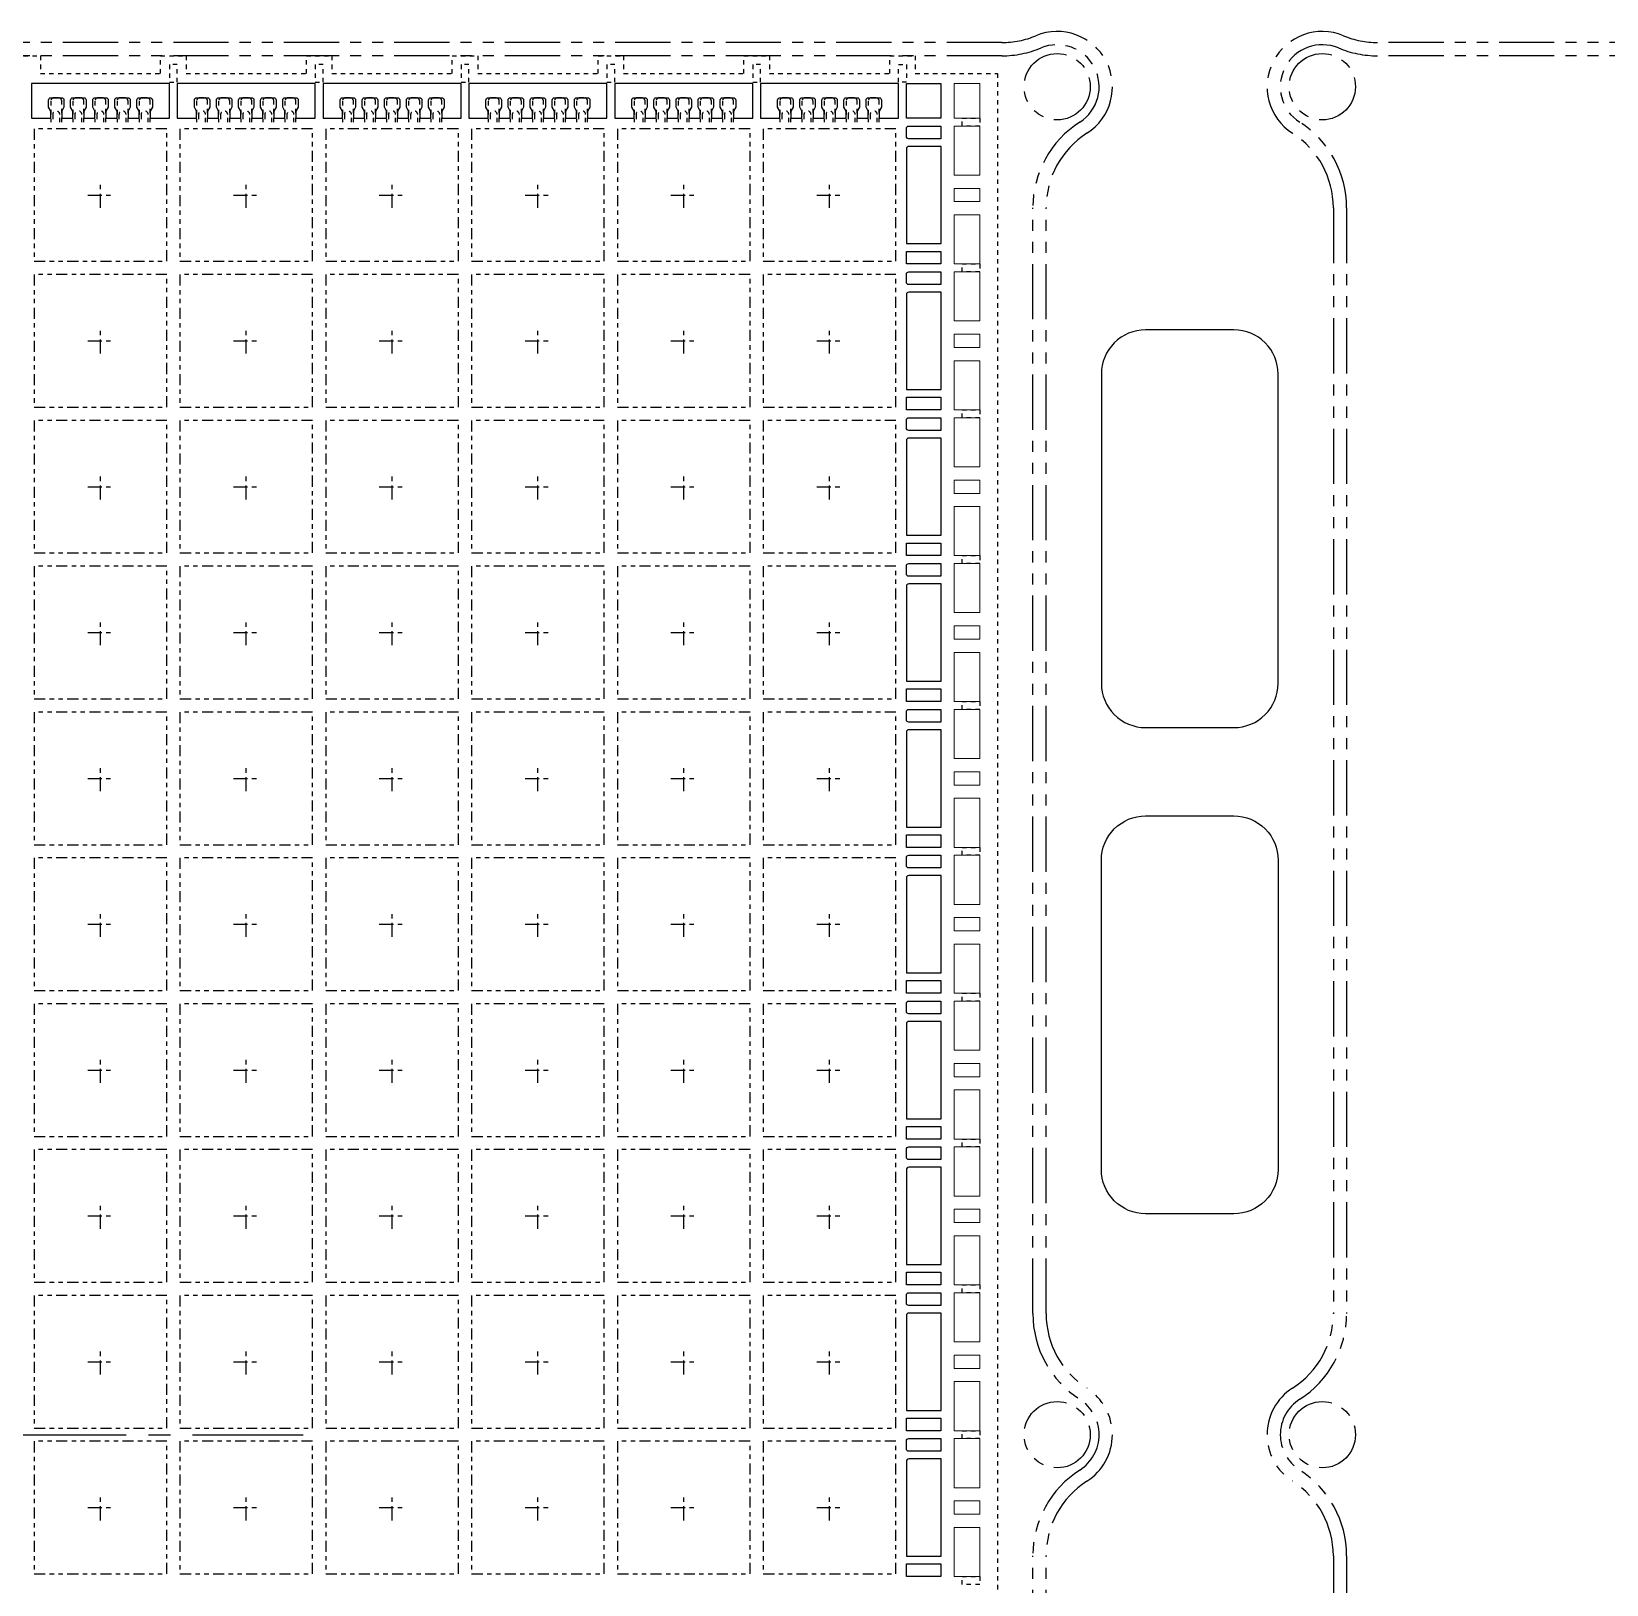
# Model space of a CAD drawing. Extents: x -347 to 20, y -460 to 3.
# Drawn here: x -269.2 to -233.56, y -113.24 to -78.1 of the extents above; entities that cross this region are included whole.
import ezdxf

# ---------------------------------------------------------------- set-up
doc = ezdxf.new("R2010")
doc.units = 0
doc.header["$MEASUREMENT"] = 0
for name, pattern in [('CENTER', [50.8, 31.75, -6.35, 6.35, -6.35]), ('CENTERX2', [4, 2.5, -0.5, 0.5, -0.5]), ('HIDDEN', [0.375, 0.25, -0.125]), ('PHANTOM', [2.5, 1.25, -0.25, 0.25, -0.25, 0.25, -0.25])]:
    doc.linetypes.add(name, pattern=pattern)
doc.layers.add('1', color=7, linetype='CONTINUOUS')
doc.layers.add('1D', color=4, linetype='CONTINUOUS')

msp = doc.modelspace()

# ---------------------------------------------------------------- linework, layer by layer
at = {"layer": '1'}
for points in [[(-266.0783, -79.2777), (-269.1983, -79.2777), (-269.1983, -80.0577), (-268.7633, -80.0577), (-268.7633, -79.8977), (-268.8133, -79.8111), (-268.8133, -79.6477, -0.4142132), (-268.7633, -79.5977), (-268.5133, -79.5977, -0.4142139), (-268.4633, -79.6477), (-268.4633, -79.8111), (-268.5133, -79.8977), (-268.5133, -80.0577), (-268.2633, -80.0577), (-268.2633, -79.8977), (-268.3133, -79.8111), (-268.3133, -79.6477, -0.4142132), (-268.2633, -79.5977), (-268.0133, -79.5977, -0.4142139), (-267.9633, -79.6477), (-267.9633, -79.8111), (-268.0133, -79.8977), (-268.0133, -80.0577), (-267.7633, -80.0577), (-267.7633, -79.8977), (-267.8133, -79.8111), (-267.8133, -79.6477, -0.4142132), (-267.7633, -79.5977), (-267.5133, -79.5977, -0.4142139), (-267.4633, -79.6477), (-267.4633, -79.8111), (-267.5133, -79.8977), (-267.5133, -80.0577), (-267.2633, -80.0577), (-267.2633, -79.8977), (-267.3133, -79.8111), (-267.3133, -79.6477, -0.4142132), (-267.2633, -79.5977), (-267.0133, -79.5977, -0.4142139), (-266.9633, -79.6477), (-266.9633, -79.8111), (-267.0133, -79.8977), (-267.0133, -80.0577), (-266.7633, -80.0577), (-266.7633, -79.8977), (-266.8133, -79.8111), (-266.8133, -79.6477, -0.4142132), (-266.7633, -79.5977), (-266.5133, -79.5977, -0.4142139), (-266.4633, -79.6477), (-266.4633, -79.8111), (-266.5133, -79.8977), (-266.5133, -80.0577), (-266.0783, -80.0577)], [(-262.7783, -79.2777), (-265.8983, -79.2777), (-265.8983, -80.0577), (-265.4633, -80.0577), (-265.4633, -79.8977), (-265.5133, -79.8111), (-265.5133, -79.6477, -0.4142132), (-265.4633, -79.5977), (-265.2133, -79.5977, -0.4142139), (-265.1633, -79.6477), (-265.1633, -79.8111), (-265.2133, -79.8977), (-265.2133, -80.0577), (-264.9633, -80.0577), (-264.9633, -79.8977), (-265.0133, -79.8111), (-265.0133, -79.6477, -0.4142132), (-264.9633, -79.5977), (-264.7133, -79.5977, -0.4142139), (-264.6633, -79.6477), (-264.6633, -79.8111), (-264.7133, -79.8977), (-264.7133, -80.0577), (-264.4633, -80.0577), (-264.4633, -79.8977), (-264.5133, -79.8111), (-264.5133, -79.6477, -0.4142132), (-264.4633, -79.5977), (-264.2133, -79.5977, -0.4142139), (-264.1633, -79.6477), (-264.1633, -79.8111), (-264.2133, -79.8977), (-264.2133, -80.0577), (-263.9633, -80.0577), (-263.9633, -79.8977), (-264.0133, -79.8111), (-264.0133, -79.6477, -0.4142132), (-263.9633, -79.5977), (-263.7133, -79.5977, -0.4142139), (-263.6633, -79.6477), (-263.6633, -79.8111), (-263.7133, -79.8977), (-263.7133, -80.0577), (-263.4633, -80.0577), (-263.4633, -79.8977), (-263.5133, -79.8111), (-263.5133, -79.6477, -0.4142132), (-263.4633, -79.5977), (-263.2133, -79.5977, -0.4142139), (-263.1633, -79.6477), (-263.1633, -79.8111), (-263.2133, -79.8977), (-263.2133, -80.0577), (-262.7783, -80.0577)], [(-259.4783, -79.2777), (-262.5983, -79.2777), (-262.5983, -80.0577), (-262.1633, -80.0577), (-262.1633, -79.8977), (-262.2133, -79.8111), (-262.2133, -79.6477, -0.4142132), (-262.1633, -79.5977), (-261.9133, -79.5977, -0.4142139), (-261.8633, -79.6477), (-261.8633, -79.8111), (-261.9133, -79.8977), (-261.9133, -80.0577), (-261.6633, -80.0577), (-261.6633, -79.8977), (-261.7133, -79.8111), (-261.7133, -79.6477, -0.4142132), (-261.6633, -79.5977), (-261.4133, -79.5977, -0.4142139), (-261.3633, -79.6477), (-261.3633, -79.8111), (-261.4133, -79.8977), (-261.4133, -80.0577), (-261.1633, -80.0577), (-261.1633, -79.8977), (-261.2133, -79.8111), (-261.2133, -79.6477, -0.4142132), (-261.1633, -79.5977), (-260.9133, -79.5977, -0.4142139), (-260.8633, -79.6477), (-260.8633, -79.8111), (-260.9133, -79.8977), (-260.9133, -80.0577), (-260.6633, -80.0577), (-260.6633, -79.8977), (-260.7133, -79.8111), (-260.7133, -79.6477, -0.4142132), (-260.6633, -79.5977), (-260.4133, -79.5977, -0.4142139), (-260.3633, -79.6477), (-260.3633, -79.8111), (-260.4133, -79.8977), (-260.4133, -80.0577), (-260.1633, -80.0577), (-260.1633, -79.8977), (-260.2133, -79.8111), (-260.2133, -79.6477, -0.4142132), (-260.1633, -79.5977), (-259.9133, -79.5977, -0.4142139), (-259.8633, -79.6477), (-259.8633, -79.8111), (-259.9133, -79.8977), (-259.9133, -80.0577), (-259.4783, -80.0577)], [(-256.1783, -79.2777), (-259.2983, -79.2777), (-259.2983, -80.0577), (-258.8633, -80.0577), (-258.8633, -79.8977), (-258.9133, -79.8111), (-258.9133, -79.6477, -0.4142132), (-258.8633, -79.5977), (-258.6133, -79.5977, -0.4142139), (-258.5633, -79.6477), (-258.5633, -79.8111), (-258.6133, -79.8977), (-258.6133, -80.0577), (-258.3633, -80.0577), (-258.3633, -79.8977), (-258.4133, -79.8111), (-258.4133, -79.6477, -0.4142132), (-258.3633, -79.5977), (-258.1133, -79.5977, -0.4142139), (-258.0633, -79.6477), (-258.0633, -79.8111), (-258.1133, -79.8977), (-258.1133, -80.0577), (-257.8633, -80.0577), (-257.8633, -79.8977), (-257.9133, -79.8111), (-257.9133, -79.6477, -0.4142132), (-257.8633, -79.5977), (-257.6133, -79.5977, -0.4142139), (-257.5633, -79.6477), (-257.5633, -79.8111), (-257.6133, -79.8977), (-257.6133, -80.0577), (-257.3633, -80.0577), (-257.3633, -79.8977), (-257.4133, -79.8111), (-257.4133, -79.6477, -0.4142132), (-257.3633, -79.5977), (-257.1133, -79.5977, -0.4142139), (-257.0633, -79.6477), (-257.0633, -79.8111), (-257.1133, -79.8977), (-257.1133, -80.0577), (-256.8633, -80.0577), (-256.8633, -79.8977), (-256.9133, -79.8111), (-256.9133, -79.6477, -0.4142132), (-256.8633, -79.5977), (-256.6133, -79.5977, -0.4142139), (-256.5633, -79.6477), (-256.5633, -79.8111), (-256.6133, -79.8977), (-256.6133, -80.0577), (-256.1783, -80.0577)], [(-252.8783, -79.2777), (-255.9983, -79.2777), (-255.9983, -80.0577), (-255.5633, -80.0577), (-255.5633, -79.8977), (-255.6133, -79.8111), (-255.6133, -79.6477, -0.4142132), (-255.5633, -79.5977), (-255.3133, -79.5977, -0.4142139), (-255.2633, -79.6477), (-255.2633, -79.8111), (-255.3133, -79.8977), (-255.3133, -80.0577), (-255.0633, -80.0577), (-255.0633, -79.8977), (-255.1133, -79.8111), (-255.1133, -79.6477, -0.4142132), (-255.0633, -79.5977), (-254.8133, -79.5977, -0.4142139), (-254.7633, -79.6477), (-254.7633, -79.8111), (-254.8133, -79.8977), (-254.8133, -80.0577), (-254.5633, -80.0577), (-254.5633, -79.8977), (-254.6133, -79.8111), (-254.6133, -79.6477, -0.4142132), (-254.5633, -79.5977), (-254.3133, -79.5977, -0.4142139), (-254.2633, -79.6477), (-254.2633, -79.8111), (-254.3133, -79.8977), (-254.3133, -80.0577), (-254.0633, -80.0577), (-254.0633, -79.8977), (-254.1133, -79.8111), (-254.1133, -79.6477, -0.4142132), (-254.0633, -79.5977), (-253.8133, -79.5977, -0.4142139), (-253.7633, -79.6477), (-253.7633, -79.8111), (-253.8133, -79.8977), (-253.8133, -80.0577), (-253.5633, -80.0577), (-253.5633, -79.8977), (-253.6133, -79.8111), (-253.6133, -79.6477, -0.4142132), (-253.5633, -79.5977), (-253.3133, -79.5977, -0.4142139), (-253.2633, -79.6477), (-253.2633, -79.8111), (-253.3133, -79.8977), (-253.3133, -80.0577), (-252.8783, -80.0577)], [(-249.5783, -79.2777), (-252.6983, -79.2777), (-252.6983, -80.0577), (-252.2633, -80.0577), (-252.2633, -79.8977), (-252.3133, -79.8111), (-252.3133, -79.6477, -0.4142132), (-252.2633, -79.5977), (-252.0133, -79.5977, -0.4142139), (-251.9633, -79.6477), (-251.9633, -79.8111), (-252.0133, -79.8977), (-252.0133, -80.0577), (-251.7633, -80.0577), (-251.7633, -79.8977), (-251.8133, -79.8111), (-251.8133, -79.6477, -0.4142132), (-251.7633, -79.5977), (-251.5133, -79.5977, -0.4142139), (-251.4633, -79.6477), (-251.4633, -79.8111), (-251.5133, -79.8977), (-251.5133, -80.0577), (-251.2633, -80.0577), (-251.2633, -79.8977), (-251.3133, -79.8111), (-251.3133, -79.6477, -0.4142132), (-251.2633, -79.5977), (-251.0133, -79.5977, -0.4142139), (-250.9633, -79.6477), (-250.9633, -79.8111), (-251.0133, -79.8977), (-251.0133, -80.0577), (-250.7633, -80.0577), (-250.7633, -79.8977), (-250.8133, -79.8111), (-250.8133, -79.6477, -0.4142132), (-250.7633, -79.5977), (-250.5133, -79.5977, -0.4142139), (-250.4633, -79.6477), (-250.4633, -79.8111), (-250.5133, -79.8977), (-250.5133, -80.0577), (-250.2633, -80.0577), (-250.2633, -79.8977), (-250.3133, -79.8111), (-250.3133, -79.6477, -0.4142132), (-250.2633, -79.5977), (-250.0133, -79.5977, -0.4142139), (-249.9633, -79.6477), (-249.9633, -79.8111), (-250.0133, -79.8977), (-250.0133, -80.0577), (-249.5783, -80.0577)], [(-249.3483, -80.5227, -0.4142136), (-249.3983, -80.4727), (-249.3983, -80.2877, -0.4142136), (-249.3483, -80.2377), (-248.6183, -80.2377), (-248.6183, -80.5227)], [(-249.3483, -83.8227, -0.4142136), (-249.3983, -83.7727), (-249.3983, -83.5877, -0.4142136), (-249.3483, -83.5377), (-248.6183, -83.5377), (-248.6183, -83.8227)], [(-240.9883, -92.8477), (-240.9883, -85.8477, 0.4142136), (-241.9883, -84.8477), (-243.9883, -84.8477, 0.4142136), (-244.9883, -85.8477), (-244.9883, -92.8477, 0.4142136), (-243.9883, -93.8477), (-241.9883, -93.8477, 0.4142136)], [(-249.3483, -87.1227, -0.4142136), (-249.3983, -87.0727), (-249.3983, -86.8877, -0.4142136), (-249.3483, -86.8377), (-248.6183, -86.8377), (-248.6183, -87.1227)], [(-249.3483, -90.4227, -0.4142136), (-249.3983, -90.3727), (-249.3983, -90.1877, -0.4142136), (-249.3483, -90.1377), (-248.6183, -90.1377), (-248.6183, -90.4227)], [(-249.3483, -93.7227, -0.4142136), (-249.3983, -93.6727), (-249.3983, -93.4877, -0.4142136), (-249.3483, -93.4377), (-248.6183, -93.4377), (-248.6183, -93.7227)], [(-241.9883, -104.8477), (-243.9883, -104.8477, -0.4142136), (-244.9883, -103.8477), (-244.9883, -96.8477, -0.4142136), (-243.9883, -95.8477), (-241.9883, -95.8477, -0.4142136), (-240.9883, -96.8477), (-240.9883, -103.8477, -0.4142136)], [(-249.3483, -97.0227, -0.4142136), (-249.3983, -96.9727), (-249.3983, -96.7877, -0.4142136), (-249.3483, -96.7377), (-248.6183, -96.7377), (-248.6183, -97.0227)], [(-249.3483, -100.3227, -0.4142136), (-249.3983, -100.2727), (-249.3983, -100.0877, -0.4142136), (-249.3483, -100.0377), (-248.6183, -100.0377), (-248.6183, -100.3227)], [(-249.3483, -103.6227, -0.4142136), (-249.3983, -103.5727), (-249.3983, -103.3877, -0.4142136), (-249.3483, -103.3377), (-248.6183, -103.3377), (-248.6183, -103.6227)], [(-249.3483, -106.9227, -0.4142136), (-249.3983, -106.8727), (-249.3983, -106.6877, -0.4142136), (-249.3483, -106.6377), (-248.6183, -106.6377), (-248.6183, -106.9227)], [(-249.3483, -110.2227, -0.4142136), (-249.3983, -110.1727), (-249.3983, -109.9877, -0.4142136), (-249.3483, -109.9377), (-248.6183, -109.9377), (-248.6183, -110.2227)]]:
    msp.add_lwpolyline(points, format="xyb", close=True, dxfattribs=at)
for points in [[(-248.6183, -80.0577), (-249.3983, -80.0577), (-249.3983, -79.2777), (-248.6183, -79.2777)], [(-249.3983, -83.0727), (-248.6183, -83.0727), (-248.6183, -83.3577), (-249.3983, -83.3577)], [(-249.3983, -86.3727), (-248.6183, -86.3727), (-248.6183, -86.6577), (-249.3983, -86.6577)], [(-249.3983, -89.6727), (-248.6183, -89.6727), (-248.6183, -89.9577), (-249.3983, -89.9577)], [(-249.3983, -92.9727), (-248.6183, -92.9727), (-248.6183, -93.2577), (-249.3983, -93.2577)], [(-249.3983, -96.2727), (-248.6183, -96.2727), (-248.6183, -96.5577), (-249.3983, -96.5577)], [(-249.3983, -99.5727), (-248.6183, -99.5727), (-248.6183, -99.8577), (-249.3983, -99.8577)], [(-249.3983, -102.8727), (-248.6183, -102.8727), (-248.6183, -103.1577), (-249.3983, -103.1577)], [(-249.3983, -106.1727), (-248.6183, -106.1727), (-248.6183, -106.4577), (-249.3983, -106.4577)], [(-249.3983, -109.4727), (-248.6183, -109.4727), (-248.6183, -109.7577), (-249.3983, -109.7577)], [(-249.3983, -112.7727), (-248.6183, -112.7727), (-248.6183, -113.0577), (-249.3983, -113.0577)]]:
    msp.add_lwpolyline(points, close=True, dxfattribs=at)
at = {"layer": '1', "lineweight": 20}
for points in [[(-247.7383, -79.2777), (-248.3183, -79.2777), (-248.3183, -80.0577), (-247.7383, -80.0577)], [(-247.7383, -81.3477), (-248.3183, -81.3477), (-248.3183, -80.2377), (-247.7383, -80.2377)], [(-247.7383, -81.9477), (-248.3183, -81.9477), (-248.3183, -81.6477), (-247.7383, -81.6477)], [(-248.3183, -82.2477), (-248.3183, -83.3577), (-247.7383, -83.3577), (-247.7383, -82.2477)], [(-247.7383, -84.6477), (-248.3183, -84.6477), (-248.3183, -83.5377), (-247.7383, -83.5377)], [(-247.7383, -85.2477), (-248.3183, -85.2477), (-248.3183, -84.9477), (-247.7383, -84.9477)], [(-248.3183, -85.5477), (-248.3183, -86.6577), (-247.7383, -86.6577), (-247.7383, -85.5477)], [(-247.7383, -87.9477), (-248.3183, -87.9477), (-248.3183, -86.8377), (-247.7383, -86.8377)], [(-247.7383, -88.5477), (-248.3183, -88.5477), (-248.3183, -88.2477), (-247.7383, -88.2477)], [(-248.3183, -88.8477), (-248.3183, -89.9577), (-247.7383, -89.9577), (-247.7383, -88.8477)], [(-247.7383, -91.2477), (-248.3183, -91.2477), (-248.3183, -90.1377), (-247.7383, -90.1377)], [(-247.7383, -91.8477), (-248.3183, -91.8477), (-248.3183, -91.5477), (-247.7383, -91.5477)], [(-248.3183, -92.1477), (-248.3183, -93.2577), (-247.7383, -93.2577), (-247.7383, -92.1477)], [(-247.7383, -94.5477), (-248.3183, -94.5477), (-248.3183, -93.4377), (-247.7383, -93.4377)], [(-247.7383, -95.1477), (-248.3183, -95.1477), (-248.3183, -94.8477), (-247.7383, -94.8477)], [(-248.3183, -95.4477), (-248.3183, -96.5577), (-247.7383, -96.5577), (-247.7383, -95.4477)], [(-247.7383, -97.8477), (-248.3183, -97.8477), (-248.3183, -96.7377), (-247.7383, -96.7377)], [(-247.7383, -98.4477), (-248.3183, -98.4477), (-248.3183, -98.1477), (-247.7383, -98.1477)], [(-248.3183, -98.7477), (-248.3183, -99.8577), (-247.7383, -99.8577), (-247.7383, -98.7477)], [(-247.7383, -101.1477), (-248.3183, -101.1477), (-248.3183, -100.0377), (-247.7383, -100.0377)], [(-247.7383, -101.7477), (-248.3183, -101.7477), (-248.3183, -101.4477), (-247.7383, -101.4477)], [(-248.3183, -102.0477), (-248.3183, -103.1577), (-247.7383, -103.1577), (-247.7383, -102.0477)], [(-247.7383, -104.4477), (-248.3183, -104.4477), (-248.3183, -103.3377), (-247.7383, -103.3377)], [(-247.7383, -105.0477), (-248.3183, -105.0477), (-248.3183, -104.7477), (-247.7383, -104.7477)], [(-248.3183, -105.3477), (-248.3183, -106.4577), (-247.7383, -106.4577), (-247.7383, -105.3477)], [(-247.7383, -107.7477), (-248.3183, -107.7477), (-248.3183, -106.6377), (-247.7383, -106.6377)], [(-247.7383, -108.3477), (-248.3183, -108.3477), (-248.3183, -108.0477), (-247.7383, -108.0477)], [(-248.3183, -108.6477), (-248.3183, -109.7577), (-247.7383, -109.7577), (-247.7383, -108.6477)], [(-247.7383, -111.0477), (-248.3183, -111.0477), (-248.3183, -109.9377), (-247.7383, -109.9377)], [(-247.7383, -111.6477), (-248.3183, -111.6477), (-248.3183, -111.3477), (-247.7383, -111.3477)], [(-248.3183, -111.9477), (-248.3183, -113.0577), (-247.7383, -113.0577), (-247.7383, -111.9477)]]:
    msp.add_lwpolyline(points, close=True, dxfattribs=at)
at = {"layer": '1', "linetype": 'ByBlock'}
for points in [[(-248.6143, -80.6977), (-249.3483, -80.6977, 0.4142136), (-249.3983, -80.7477), (-249.3983, -82.8977), (-248.6143, -82.8977)], [(-248.6143, -83.9977), (-249.3483, -83.9977, 0.4142136), (-249.3983, -84.0477), (-249.3983, -86.1977), (-248.6143, -86.1977)], [(-248.6143, -87.2977), (-249.3483, -87.2977, 0.4142136), (-249.3983, -87.3477), (-249.3983, -89.4977), (-248.6143, -89.4977)], [(-248.6143, -90.5977), (-249.3483, -90.5977, 0.4142136), (-249.3983, -90.6477), (-249.3983, -92.7977), (-248.6143, -92.7977)], [(-248.6143, -93.8977), (-249.3483, -93.8977, 0.4142136), (-249.3983, -93.9477), (-249.3983, -96.0977), (-248.6143, -96.0977)], [(-248.6143, -97.1977), (-249.3483, -97.1977, 0.4142136), (-249.3983, -97.2477), (-249.3983, -99.3977), (-248.6143, -99.3977)], [(-248.6143, -100.4977), (-249.3483, -100.4977, 0.4142136), (-249.3983, -100.5477), (-249.3983, -102.6977), (-248.6143, -102.6977)], [(-248.6143, -103.7977), (-249.3483, -103.7977, 0.4142136), (-249.3983, -103.8477), (-249.3983, -105.9977), (-248.6143, -105.9977)], [(-248.6143, -107.0977), (-249.3483, -107.0977, 0.4142136), (-249.3983, -107.1477), (-249.3983, -109.2977), (-248.6143, -109.2977)], [(-248.6143, -110.3977), (-249.3483, -110.3977, 0.4142136), (-249.3983, -110.4477), (-249.3983, -112.5977), (-248.6143, -112.5977)]]:
    msp.add_lwpolyline(points, format="xyb", close=True, dxfattribs=at)
at = {"layer": '1D', "linetype": 'CENTER', "ltscale": 0.01}
for p, q in [((-267.6383, -82.0864), (-267.6383, -81.5089)), ((-264.3383, -82.0864), (-264.3383, -81.5089)), ((-261.0383, -82.0864), (-261.0383, -81.5089)), ((-257.7383, -82.0864), (-257.7383, -81.5089)), ((-254.4383, -82.0864), (-254.4383, -81.5089)), ((-251.1383, -82.0864), (-251.1383, -81.5089)), ((-267.9271, -81.7977), (-267.3496, -81.7977)), ((-264.6271, -81.7977), (-264.0496, -81.7977)), ((-261.3271, -81.7977), (-260.7496, -81.7977)), ((-258.0271, -81.7977), (-257.4496, -81.7977)), ((-254.7271, -81.7977), (-254.1496, -81.7977)), ((-251.4271, -81.7977), (-250.8496, -81.7977)), ((-267.6383, -85.3864), (-267.6383, -84.8089)), ((-264.3383, -85.3864), (-264.3383, -84.8089)), ((-261.0383, -85.3864), (-261.0383, -84.8089)), ((-257.7383, -85.3864), (-257.7383, -84.8089)), ((-254.4383, -85.3864), (-254.4383, -84.8089)), ((-251.1383, -85.3864), (-251.1383, -84.8089)), ((-267.9271, -85.0977), (-267.3496, -85.0977)), ((-264.6271, -85.0977), (-264.0496, -85.0977)), ((-261.3271, -85.0977), (-260.7496, -85.0977)), ((-258.0271, -85.0977), (-257.4496, -85.0977)), ((-254.7271, -85.0977), (-254.1496, -85.0977)), ((-251.4271, -85.0977), (-250.8496, -85.0977)), ((-267.6383, -88.6864), (-267.6383, -88.1089)), ((-264.3383, -88.6864), (-264.3383, -88.1089)), ((-261.0383, -88.6864), (-261.0383, -88.1089)), ((-257.7383, -88.6864), (-257.7383, -88.1089)), ((-254.4383, -88.6864), (-254.4383, -88.1089)), ((-251.1383, -88.6864), (-251.1383, -88.1089)), ((-267.9271, -88.3977), (-267.3496, -88.3977)), ((-264.6271, -88.3977), (-264.0496, -88.3977)), ((-261.3271, -88.3977), (-260.7496, -88.3977)), ((-258.0271, -88.3977), (-257.4496, -88.3977)), ((-254.7271, -88.3977), (-254.1496, -88.3977)), ((-251.4271, -88.3977), (-250.8496, -88.3977)), ((-267.6383, -91.9864), (-267.6383, -91.4089)), ((-264.3383, -91.9864), (-264.3383, -91.4089)), ((-261.0383, -91.9864), (-261.0383, -91.4089)), ((-257.7383, -91.9864), (-257.7383, -91.4089)), ((-254.4383, -91.9864), (-254.4383, -91.4089)), ((-251.1383, -91.9864), (-251.1383, -91.4089)), ((-267.9271, -91.6977), (-267.3496, -91.6977)), ((-264.6271, -91.6977), (-264.0496, -91.6977)), ((-261.3271, -91.6977), (-260.7496, -91.6977)), ((-258.0271, -91.6977), (-257.4496, -91.6977)), ((-254.7271, -91.6977), (-254.1496, -91.6977)), ((-251.4271, -91.6977), (-250.8496, -91.6977)), ((-267.6383, -95.2864), (-267.6383, -94.7089)), ((-264.3383, -95.2864), (-264.3383, -94.7089)), ((-261.0383, -95.2864), (-261.0383, -94.7089)), ((-257.7383, -95.2864), (-257.7383, -94.7089)), ((-254.4383, -95.2864), (-254.4383, -94.7089)), ((-251.1383, -95.2864), (-251.1383, -94.7089)), ((-267.9271, -94.9977), (-267.3496, -94.9977)), ((-264.6271, -94.9977), (-264.0496, -94.9977)), ((-261.3271, -94.9977), (-260.7496, -94.9977)), ((-258.0271, -94.9977), (-257.4496, -94.9977)), ((-254.7271, -94.9977), (-254.1496, -94.9977)), ((-251.4271, -94.9977), (-250.8496, -94.9977)), ((-267.6383, -98.5864), (-267.6383, -98.0089)), ((-264.3383, -98.5864), (-264.3383, -98.0089)), ((-261.0383, -98.5864), (-261.0383, -98.0089)), ((-257.7383, -98.5864), (-257.7383, -98.0089)), ((-254.4383, -98.5864), (-254.4383, -98.0089)), ((-251.1383, -98.5864), (-251.1383, -98.0089)), ((-267.9271, -98.2977), (-267.3496, -98.2977)), ((-264.6271, -98.2977), (-264.0496, -98.2977)), ((-261.3271, -98.2977), (-260.7496, -98.2977)), ((-258.0271, -98.2977), (-257.4496, -98.2977)), ((-254.7271, -98.2977), (-254.1496, -98.2977)), ((-251.4271, -98.2977), (-250.8496, -98.2977)), ((-267.6383, -101.8864), (-267.6383, -101.3089)), ((-264.3383, -101.8864), (-264.3383, -101.3089)), ((-261.0383, -101.8864), (-261.0383, -101.3089)), ((-257.7383, -101.8864), (-257.7383, -101.3089)), ((-254.4383, -101.8864), (-254.4383, -101.3089)), ((-251.1383, -101.8864), (-251.1383, -101.3089)), ((-267.9271, -101.5977), (-267.3496, -101.5977)), ((-264.6271, -101.5977), (-264.0496, -101.5977)), ((-261.3271, -101.5977), (-260.7496, -101.5977)), ((-258.0271, -101.5977), (-257.4496, -101.5977)), ((-254.7271, -101.5977), (-254.1496, -101.5977)), ((-251.4271, -101.5977), (-250.8496, -101.5977)), ((-267.6383, -105.1864), (-267.6383, -104.6089)), ((-264.3383, -105.1864), (-264.3383, -104.6089)), ((-261.0383, -105.1864), (-261.0383, -104.6089)), ((-257.7383, -105.1864), (-257.7383, -104.6089)), ((-254.4383, -105.1864), (-254.4383, -104.6089)), ((-251.1383, -105.1864), (-251.1383, -104.6089)), ((-267.9271, -104.8977), (-267.3496, -104.8977)), ((-264.6271, -104.8977), (-264.0496, -104.8977)), ((-261.3271, -104.8977), (-260.7496, -104.8977)), ((-258.0271, -104.8977), (-257.4496, -104.8977)), ((-254.7271, -104.8977), (-254.1496, -104.8977)), ((-251.4271, -104.8977), (-250.8496, -104.8977)), ((-267.6383, -108.4864), (-267.6383, -107.9089)), ((-264.3383, -108.4864), (-264.3383, -107.9089)), ((-261.0383, -108.4864), (-261.0383, -107.9089)), ((-257.7383, -108.4864), (-257.7383, -107.9089)), ((-254.4383, -108.4864), (-254.4383, -107.9089)), ((-251.1383, -108.4864), (-251.1383, -107.9089)), ((-267.9271, -108.1977), (-267.3496, -108.1977)), ((-264.6271, -108.1977), (-264.0496, -108.1977)), ((-261.3271, -108.1977), (-260.7496, -108.1977)), ((-258.0271, -108.1977), (-257.4496, -108.1977)), ((-254.7271, -108.1977), (-254.1496, -108.1977)), ((-251.4271, -108.1977), (-250.8496, -108.1977)), ((-267.9271, -111.4977), (-267.3496, -111.4977)), ((-267.6383, -111.7864), (-267.6383, -111.2089)), ((-264.6271, -111.4977), (-264.0496, -111.4977)), ((-264.3383, -111.7864), (-264.3383, -111.2089)), ((-261.3271, -111.4977), (-260.7496, -111.4977)), ((-261.0383, -111.7864), (-261.0383, -111.2089)), ((-258.0271, -111.4977), (-257.4496, -111.4977)), ((-257.7383, -111.7864), (-257.7383, -111.2089)), ((-254.7271, -111.4977), (-254.1496, -111.4977)), ((-254.4383, -111.7864), (-254.4383, -111.2089)), ((-251.4271, -111.4977), (-250.8496, -111.4977)), ((-251.1383, -111.7864), (-251.1383, -111.2089))]:
    msp.add_line(p, q, dxfattribs=at)
at = {"layer": '1D', "linetype": 'CENTERX2'}
msp.add_line((-285.5536, -109.8477), (-262.9231, -109.8477), dxfattribs=at)
at = {"layer": '1D', "color": 2, "linetype": 'PHANTOM'}
for points in [[(-247.2383, -78.3477), (-301.2383, -78.3477, -0.0990195), (-302.0076, -78.1938, 0.9166595), (-303.1614, -80.401, -0.2559241), (-302.2383, -82.0863), (-302.2383, -107.1091, -0.2559241), (-303.1614, -108.7944, 0.5477226), (-303.1614, -110.901, -0.2559241), (-302.2383, -112.5863), (-302.2383, -137.6091, -0.2559241), (-303.1614, -139.2944, 0.9166595), (-302.0076, -141.5015, -0.0990195), (-301.2383, -141.3477), (-247.2383, -141.3477, -0.0990195), (-246.4691, -141.5015, 0.9166595), (-245.3153, -139.2944, -0.2559241), (-246.2383, -137.6091), (-246.2383, -112.5863, -0.2559241), (-245.3153, -110.901, 0.5477226), (-245.3153, -108.7944, -0.2559241), (-246.2383, -107.1091), (-246.2383, -82.0863, -0.2559241), (-245.3153, -80.401, 0.9166595), (-246.4691, -78.1938, -0.0990195)], [(-247.2383, -78.6477), (-301.2383, -78.6477, -0.0990195), (-302.1229, -78.4707, 0.9166595), (-302.9999, -80.1482, -0.2559241), (-301.9383, -82.0863), (-301.9383, -107.1091, -0.2559241), (-302.9999, -109.0471, 0.5477226), (-302.9999, -110.6482, -0.2559241), (-301.9383, -112.5863), (-301.9383, -137.6091, -0.2559241), (-302.9999, -139.5471, 0.9166595), (-302.1229, -141.2246, -0.0990195), (-301.2383, -141.0477), (-247.2383, -141.0477, -0.0990195), (-246.3537, -141.2246, 0.9166595), (-245.4768, -139.5471, -0.2559241), (-246.5383, -137.6091), (-246.5383, -112.5863, -0.2559241), (-245.4768, -110.6482, 0.5477226), (-245.4768, -109.0471, -0.2559241), (-246.5383, -107.1091), (-246.5383, -82.0863, -0.2559241), (-245.4768, -80.1482, 0.9166595), (-246.3537, -78.4707, -0.0990195)], [(-184.7383, -78.3477), (-238.7383, -78.3477, -0.0990195), (-239.5076, -78.1938, 0.9166595), (-240.6614, -80.401, -0.2559241), (-239.7383, -82.0863), (-239.7383, -107.1091, -0.2559241), (-240.6614, -108.7944, 0.5477226), (-240.6614, -110.901, -0.2559241), (-239.7383, -112.5863), (-239.7383, -137.6091, -0.2559241), (-240.6614, -139.2944, 0.9166595), (-239.5076, -141.5015, -0.0990195), (-238.7383, -141.3477), (-184.7383, -141.3477, -0.0990195), (-183.9691, -141.5015, 0.9166595), (-182.8153, -139.2944, -0.2559241), (-183.7383, -137.6091), (-183.7383, -112.5863, -0.2559241), (-182.8153, -110.901, 0.5477226), (-182.8153, -108.7944, -0.2559241), (-183.7383, -107.1091), (-183.7383, -82.0863, -0.2559241), (-182.8153, -80.401, 0.9166595), (-183.9691, -78.1938, -0.0990195)], [(-184.7383, -78.6477), (-238.7383, -78.6477, -0.0990195), (-239.6229, -78.4707, 0.9166595), (-240.4999, -80.1482, -0.2559241), (-239.4383, -82.0863), (-239.4383, -107.1091, -0.2559241), (-240.4999, -109.0471, 0.5477226), (-240.4999, -110.6482, -0.2559241), (-239.4383, -112.5863), (-239.4383, -137.6091, -0.2559241), (-240.4999, -139.5471, 0.9166595), (-239.6229, -141.2246, -0.0990195), (-238.7383, -141.0477), (-184.7383, -141.0477, -0.0990195), (-183.8537, -141.2246, 0.9166595), (-182.9768, -139.5471, -0.2559241), (-184.0383, -137.6091), (-184.0383, -112.5863, -0.2559241), (-182.9768, -110.6482, 0.5477226), (-182.9768, -109.0471, -0.2559241), (-184.0383, -107.1091), (-184.0383, -82.0863, -0.2559241), (-182.9768, -80.1482, 0.9166595), (-183.8537, -78.4707, -0.0990195)]]:
    msp.add_lwpolyline(points, format="xyb", close=True, dxfattribs=at)
at = {"layer": '1D', "linetype": 'HIDDEN', "ltscale": 0.2}
msp.add_lwpolyline([(-269.5783, -78.6477), (-268.9983, -78.6477), (-268.9983, -79.0477), (-266.2783, -79.0477), (-266.2783, -78.6477), (-265.6983, -78.6477), (-265.6983, -79.0477), (-262.9783, -79.0477), (-262.9783, -78.6477), (-262.3983, -78.6477), (-262.3983, -79.0477), (-259.6783, -79.0477), (-259.6783, -78.6477), (-259.0983, -78.6477), (-259.0983, -79.0477), (-256.3783, -79.0477), (-256.3783, -78.6477), (-255.7983, -78.6477), (-255.7983, -79.0477), (-253.0783, -79.0477), (-253.0783, -78.6477), (-252.4983, -78.6477), (-252.4983, -79.0477), (-249.7783, -79.0477), (-249.7783, -78.6477), (-249.1983, -78.6477), (-249.1983, -79.0477), (-247.3383, -79.0477), (-247.3383, -140.6477)], dxfattribs=at)
for points in [[(-265.8983, -79.2477), (-265.8983, -78.8477), (-266.0783, -78.8477), (-266.0783, -79.2477)], [(-262.5983, -79.2477), (-262.5983, -78.8477), (-262.7783, -78.8477), (-262.7783, -79.2477)], [(-259.2983, -79.2477), (-259.2983, -78.8477), (-259.4783, -78.8477), (-259.4783, -79.2477)], [(-255.9983, -79.2477), (-255.9983, -78.8477), (-256.1783, -78.8477), (-256.1783, -79.2477)], [(-252.6983, -79.2477), (-252.6983, -78.8477), (-252.8783, -78.8477), (-252.8783, -79.2477)], [(-249.5783, -79.2477), (-249.5783, -78.8477), (-249.3983, -78.8477), (-249.3983, -79.2477)], [(-248.1383, -80.0577), (-247.7383, -80.0577), (-247.7383, -80.2377), (-248.1383, -80.2377)], [(-248.1383, -83.3577), (-247.7383, -83.3577), (-247.7383, -83.5377), (-248.1383, -83.5377)], [(-248.1383, -86.6577), (-247.7383, -86.6577), (-247.7383, -86.8377), (-248.1383, -86.8377)], [(-248.1383, -89.9577), (-247.7383, -89.9577), (-247.7383, -90.1377), (-248.1383, -90.1377)], [(-248.1383, -93.2577), (-247.7383, -93.2577), (-247.7383, -93.4377), (-248.1383, -93.4377)], [(-248.1383, -96.5577), (-247.7383, -96.5577), (-247.7383, -96.7377), (-248.1383, -96.7377)], [(-248.1383, -99.8577), (-247.7383, -99.8577), (-247.7383, -100.0377), (-248.1383, -100.0377)], [(-248.1383, -103.1577), (-247.7383, -103.1577), (-247.7383, -103.3377), (-248.1383, -103.3377)], [(-248.1383, -106.4577), (-247.7383, -106.4577), (-247.7383, -106.6377), (-248.1383, -106.6377)], [(-248.1383, -109.7577), (-247.7383, -109.7577), (-247.7383, -109.9377), (-248.1383, -109.9377)], [(-248.1383, -113.0577), (-247.7383, -113.0577), (-247.7383, -113.2377), (-248.1383, -113.2377)]]:
    msp.add_lwpolyline(points, close=True, dxfattribs=at)
for points in [[(-268.5133, -80.1477), (-268.5133, -79.6727, 0.4142136), (-268.5883, -79.5977), (-268.6883, -79.5977, 0.4142136), (-268.7633, -79.6727), (-268.7633, -80.1477)], [(-268.0133, -80.1477), (-268.0133, -79.6727, 0.4142136), (-268.0883, -79.5977), (-268.1883, -79.5977, 0.4142136), (-268.2633, -79.6727), (-268.2633, -80.1477)], [(-267.5133, -80.1477), (-267.5133, -79.6727, 0.4142136), (-267.5883, -79.5977), (-267.6883, -79.5977, 0.4142136), (-267.7633, -79.6727), (-267.7633, -80.1477)], [(-267.0133, -80.1477), (-267.0133, -79.6727, 0.4142136), (-267.0883, -79.5977), (-267.1883, -79.5977, 0.4142136), (-267.2633, -79.6727), (-267.2633, -80.1477)], [(-266.5133, -80.1477), (-266.5133, -79.6727, 0.4142136), (-266.5883, -79.5977), (-266.6883, -79.5977, 0.4142136), (-266.7633, -79.6727), (-266.7633, -80.1477)], [(-265.2133, -80.1477), (-265.2133, -79.6727, 0.4142136), (-265.2883, -79.5977), (-265.3883, -79.5977, 0.4142136), (-265.4633, -79.6727), (-265.4633, -80.1477)], [(-264.7133, -80.1477), (-264.7133, -79.6727, 0.4142136), (-264.7883, -79.5977), (-264.8883, -79.5977, 0.4142136), (-264.9633, -79.6727), (-264.9633, -80.1477)], [(-264.2133, -80.1477), (-264.2133, -79.6727, 0.4142136), (-264.2883, -79.5977), (-264.3883, -79.5977, 0.4142136), (-264.4633, -79.6727), (-264.4633, -80.1477)], [(-263.7133, -80.1477), (-263.7133, -79.6727, 0.4142136), (-263.7883, -79.5977), (-263.8883, -79.5977, 0.4142136), (-263.9633, -79.6727), (-263.9633, -80.1477)], [(-263.2133, -80.1477), (-263.2133, -79.6727, 0.4142136), (-263.2883, -79.5977), (-263.3883, -79.5977, 0.4142136), (-263.4633, -79.6727), (-263.4633, -80.1477)], [(-261.9133, -80.1477), (-261.9133, -79.6727, 0.4142136), (-261.9883, -79.5977), (-262.0883, -79.5977, 0.4142136), (-262.1633, -79.6727), (-262.1633, -80.1477)], [(-261.4133, -80.1477), (-261.4133, -79.6727, 0.4142136), (-261.4883, -79.5977), (-261.5883, -79.5977, 0.4142136), (-261.6633, -79.6727), (-261.6633, -80.1477)], [(-260.9133, -80.1477), (-260.9133, -79.6727, 0.4142136), (-260.9883, -79.5977), (-261.0883, -79.5977, 0.4142136), (-261.1633, -79.6727), (-261.1633, -80.1477)], [(-260.4133, -80.1477), (-260.4133, -79.6727, 0.4142136), (-260.4883, -79.5977), (-260.5883, -79.5977, 0.4142136), (-260.6633, -79.6727), (-260.6633, -80.1477)], [(-259.9133, -80.1477), (-259.9133, -79.6727, 0.4142136), (-259.9883, -79.5977), (-260.0883, -79.5977, 0.4142136), (-260.1633, -79.6727), (-260.1633, -80.1477)], [(-258.6133, -80.1477), (-258.6133, -79.6727, 0.4142136), (-258.6883, -79.5977), (-258.7883, -79.5977, 0.4142136), (-258.8633, -79.6727), (-258.8633, -80.1477)], [(-258.1133, -80.1477), (-258.1133, -79.6727, 0.4142136), (-258.1883, -79.5977), (-258.2883, -79.5977, 0.4142136), (-258.3633, -79.6727), (-258.3633, -80.1477)], [(-257.6133, -80.1477), (-257.6133, -79.6727, 0.4142136), (-257.6883, -79.5977), (-257.7883, -79.5977, 0.4142136), (-257.8633, -79.6727), (-257.8633, -80.1477)], [(-257.1133, -80.1477), (-257.1133, -79.6727, 0.4142136), (-257.1883, -79.5977), (-257.2883, -79.5977, 0.4142136), (-257.3633, -79.6727), (-257.3633, -80.1477)], [(-256.6133, -80.1477), (-256.6133, -79.6727, 0.4142136), (-256.6883, -79.5977), (-256.7883, -79.5977, 0.4142136), (-256.8633, -79.6727), (-256.8633, -80.1477)], [(-255.3133, -80.1477), (-255.3133, -79.6727, 0.4142136), (-255.3883, -79.5977), (-255.4883, -79.5977, 0.4142136), (-255.5633, -79.6727), (-255.5633, -80.1477)], [(-254.8133, -80.1477), (-254.8133, -79.6727, 0.4142136), (-254.8883, -79.5977), (-254.9883, -79.5977, 0.4142136), (-255.0633, -79.6727), (-255.0633, -80.1477)], [(-254.3133, -80.1477), (-254.3133, -79.6727, 0.4142136), (-254.3883, -79.5977), (-254.4883, -79.5977, 0.4142136), (-254.5633, -79.6727), (-254.5633, -80.1477)], [(-253.8133, -80.1477), (-253.8133, -79.6727, 0.4142136), (-253.8883, -79.5977), (-253.9883, -79.5977, 0.4142136), (-254.0633, -79.6727), (-254.0633, -80.1477)], [(-253.3133, -80.1477), (-253.3133, -79.6727, 0.4142136), (-253.3883, -79.5977), (-253.4883, -79.5977, 0.4142136), (-253.5633, -79.6727), (-253.5633, -80.1477)], [(-252.0133, -80.1477), (-252.0133, -79.6727, 0.4142136), (-252.0883, -79.5977), (-252.1883, -79.5977, 0.4142136), (-252.2633, -79.6727), (-252.2633, -80.1477)], [(-251.5133, -80.1477), (-251.5133, -79.6727, 0.4142136), (-251.5883, -79.5977), (-251.6883, -79.5977, 0.4142136), (-251.7633, -79.6727), (-251.7633, -80.1477)], [(-251.0133, -80.1477), (-251.0133, -79.6727, 0.4142136), (-251.0883, -79.5977), (-251.1883, -79.5977, 0.4142136), (-251.2633, -79.6727), (-251.2633, -80.1477)], [(-250.5133, -80.1477), (-250.5133, -79.6727, 0.4142136), (-250.5883, -79.5977), (-250.6883, -79.5977, 0.4142136), (-250.7633, -79.6727), (-250.7633, -80.1477)], [(-250.0133, -80.1477), (-250.0133, -79.6727, 0.4142136), (-250.0883, -79.5977), (-250.1883, -79.5977, 0.4142136), (-250.2633, -79.6727), (-250.2633, -80.1477)], [(-268.5583, -80.1477), (-268.5583, -79.9777, 1), (-268.7183, -79.9777), (-268.7183, -80.1477)], [(-268.0583, -80.1477), (-268.0583, -79.9777, 1), (-268.2183, -79.9777), (-268.2183, -80.1477)], [(-267.5583, -80.1477), (-267.5583, -79.9777, 1), (-267.7183, -79.9777), (-267.7183, -80.1477)], [(-267.0583, -80.1477), (-267.0583, -79.9777, 1), (-267.2183, -79.9777), (-267.2183, -80.1477)], [(-266.5583, -80.1477), (-266.5583, -79.9777, 1), (-266.7183, -79.9777), (-266.7183, -80.1477)], [(-265.2583, -80.1477), (-265.2583, -79.9777, 1), (-265.4183, -79.9777), (-265.4183, -80.1477)], [(-264.7583, -80.1477), (-264.7583, -79.9777, 1), (-264.9183, -79.9777), (-264.9183, -80.1477)], [(-264.2583, -80.1477), (-264.2583, -79.9777, 1), (-264.4183, -79.9777), (-264.4183, -80.1477)], [(-263.7583, -80.1477), (-263.7583, -79.9777, 1), (-263.9183, -79.9777), (-263.9183, -80.1477)], [(-263.2583, -80.1477), (-263.2583, -79.9777, 1), (-263.4183, -79.9777), (-263.4183, -80.1477)], [(-261.9583, -80.1477), (-261.9583, -79.9777, 1), (-262.1183, -79.9777), (-262.1183, -80.1477)], [(-261.4583, -80.1477), (-261.4583, -79.9777, 1), (-261.6183, -79.9777), (-261.6183, -80.1477)], [(-260.9583, -80.1477), (-260.9583, -79.9777, 1), (-261.1183, -79.9777), (-261.1183, -80.1477)], [(-260.4583, -80.1477), (-260.4583, -79.9777, 1), (-260.6183, -79.9777), (-260.6183, -80.1477)], [(-259.9583, -80.1477), (-259.9583, -79.9777, 1), (-260.1183, -79.9777), (-260.1183, -80.1477)], [(-258.6583, -80.1477), (-258.6583, -79.9777, 1), (-258.8183, -79.9777), (-258.8183, -80.1477)], [(-258.1583, -80.1477), (-258.1583, -79.9777, 1), (-258.3183, -79.9777), (-258.3183, -80.1477)], [(-257.6583, -80.1477), (-257.6583, -79.9777, 1), (-257.8183, -79.9777), (-257.8183, -80.1477)], [(-257.1583, -80.1477), (-257.1583, -79.9777, 1), (-257.3183, -79.9777), (-257.3183, -80.1477)], [(-256.6583, -80.1477), (-256.6583, -79.9777, 1), (-256.8183, -79.9777), (-256.8183, -80.1477)], [(-255.3583, -80.1477), (-255.3583, -79.9777, 1), (-255.5183, -79.9777), (-255.5183, -80.1477)], [(-254.8583, -80.1477), (-254.8583, -79.9777, 1), (-255.0183, -79.9777), (-255.0183, -80.1477)], [(-254.3583, -80.1477), (-254.3583, -79.9777, 1), (-254.5183, -79.9777), (-254.5183, -80.1477)], [(-253.8583, -80.1477), (-253.8583, -79.9777, 1), (-254.0183, -79.9777), (-254.0183, -80.1477)], [(-253.3583, -80.1477), (-253.3583, -79.9777, 1), (-253.5183, -79.9777), (-253.5183, -80.1477)], [(-252.0583, -80.1477), (-252.0583, -79.9777, 1), (-252.2183, -79.9777), (-252.2183, -80.1477)], [(-251.5583, -80.1477), (-251.5583, -79.9777, 1), (-251.7183, -79.9777), (-251.7183, -80.1477)], [(-251.0583, -80.1477), (-251.0583, -79.9777, 1), (-251.2183, -79.9777), (-251.2183, -80.1477)], [(-250.5583, -80.1477), (-250.5583, -79.9777, 1), (-250.7183, -79.9777), (-250.7183, -80.1477)], [(-250.0583, -80.1477), (-250.0583, -79.9777, 1), (-250.2183, -79.9777), (-250.2183, -80.1477)]]:
    msp.add_lwpolyline(points, format="xyb", dxfattribs=at)
at = {"layer": '1D', "color": 2, "linetype": 'PHANTOM', "ltscale": 0.2}
for points in [[(-266.1383, -83.2977), (-266.1383, -80.2977), (-269.1383, -80.2977), (-269.1383, -83.2977)], [(-262.8383, -83.2977), (-262.8383, -80.2977), (-265.8383, -80.2977), (-265.8383, -83.2977)], [(-259.5383, -83.2977), (-259.5383, -80.2977), (-262.5383, -80.2977), (-262.5383, -83.2977)], [(-256.2383, -83.2977), (-256.2383, -80.2977), (-259.2383, -80.2977), (-259.2383, -83.2977)], [(-252.9383, -83.2977), (-252.9383, -80.2977), (-255.9383, -80.2977), (-255.9383, -83.2977)], [(-249.6383, -83.2977), (-249.6383, -80.2977), (-252.6383, -80.2977), (-252.6383, -83.2977)], [(-266.1383, -86.5977), (-266.1383, -83.5977), (-269.1383, -83.5977), (-269.1383, -86.5977)], [(-262.8383, -86.5977), (-262.8383, -83.5977), (-265.8383, -83.5977), (-265.8383, -86.5977)], [(-259.5383, -86.5977), (-259.5383, -83.5977), (-262.5383, -83.5977), (-262.5383, -86.5977)], [(-256.2383, -86.5977), (-256.2383, -83.5977), (-259.2383, -83.5977), (-259.2383, -86.5977)], [(-252.9383, -86.5977), (-252.9383, -83.5977), (-255.9383, -83.5977), (-255.9383, -86.5977)], [(-249.6383, -86.5977), (-249.6383, -83.5977), (-252.6383, -83.5977), (-252.6383, -86.5977)], [(-266.1383, -89.8977), (-266.1383, -86.8977), (-269.1383, -86.8977), (-269.1383, -89.8977)], [(-262.8383, -89.8977), (-262.8383, -86.8977), (-265.8383, -86.8977), (-265.8383, -89.8977)], [(-259.5383, -89.8977), (-259.5383, -86.8977), (-262.5383, -86.8977), (-262.5383, -89.8977)], [(-256.2383, -89.8977), (-256.2383, -86.8977), (-259.2383, -86.8977), (-259.2383, -89.8977)], [(-252.9383, -89.8977), (-252.9383, -86.8977), (-255.9383, -86.8977), (-255.9383, -89.8977)], [(-249.6383, -89.8977), (-249.6383, -86.8977), (-252.6383, -86.8977), (-252.6383, -89.8977)], [(-266.1383, -93.1977), (-266.1383, -90.1977), (-269.1383, -90.1977), (-269.1383, -93.1977)], [(-262.8383, -93.1977), (-262.8383, -90.1977), (-265.8383, -90.1977), (-265.8383, -93.1977)], [(-259.5383, -93.1977), (-259.5383, -90.1977), (-262.5383, -90.1977), (-262.5383, -93.1977)], [(-256.2383, -93.1977), (-256.2383, -90.1977), (-259.2383, -90.1977), (-259.2383, -93.1977)], [(-252.9383, -93.1977), (-252.9383, -90.1977), (-255.9383, -90.1977), (-255.9383, -93.1977)], [(-249.6383, -93.1977), (-249.6383, -90.1977), (-252.6383, -90.1977), (-252.6383, -93.1977)], [(-266.1383, -96.4977), (-266.1383, -93.4977), (-269.1383, -93.4977), (-269.1383, -96.4977)], [(-262.8383, -96.4977), (-262.8383, -93.4977), (-265.8383, -93.4977), (-265.8383, -96.4977)], [(-259.5383, -96.4977), (-259.5383, -93.4977), (-262.5383, -93.4977), (-262.5383, -96.4977)], [(-256.2383, -96.4977), (-256.2383, -93.4977), (-259.2383, -93.4977), (-259.2383, -96.4977)], [(-252.9383, -96.4977), (-252.9383, -93.4977), (-255.9383, -93.4977), (-255.9383, -96.4977)], [(-249.6383, -96.4977), (-249.6383, -93.4977), (-252.6383, -93.4977), (-252.6383, -96.4977)], [(-266.1383, -99.7977), (-266.1383, -96.7977), (-269.1383, -96.7977), (-269.1383, -99.7977)], [(-262.8383, -99.7977), (-262.8383, -96.7977), (-265.8383, -96.7977), (-265.8383, -99.7977)], [(-259.5383, -99.7977), (-259.5383, -96.7977), (-262.5383, -96.7977), (-262.5383, -99.7977)], [(-256.2383, -99.7977), (-256.2383, -96.7977), (-259.2383, -96.7977), (-259.2383, -99.7977)], [(-252.9383, -99.7977), (-252.9383, -96.7977), (-255.9383, -96.7977), (-255.9383, -99.7977)], [(-249.6383, -99.7977), (-249.6383, -96.7977), (-252.6383, -96.7977), (-252.6383, -99.7977)], [(-266.1383, -103.0977), (-266.1383, -100.0977), (-269.1383, -100.0977), (-269.1383, -103.0977)], [(-262.8383, -103.0977), (-262.8383, -100.0977), (-265.8383, -100.0977), (-265.8383, -103.0977)], [(-259.5383, -103.0977), (-259.5383, -100.0977), (-262.5383, -100.0977), (-262.5383, -103.0977)], [(-256.2383, -103.0977), (-256.2383, -100.0977), (-259.2383, -100.0977), (-259.2383, -103.0977)], [(-252.9383, -103.0977), (-252.9383, -100.0977), (-255.9383, -100.0977), (-255.9383, -103.0977)], [(-249.6383, -103.0977), (-249.6383, -100.0977), (-252.6383, -100.0977), (-252.6383, -103.0977)], [(-266.1383, -106.3977), (-266.1383, -103.3977), (-269.1383, -103.3977), (-269.1383, -106.3977)], [(-262.8383, -106.3977), (-262.8383, -103.3977), (-265.8383, -103.3977), (-265.8383, -106.3977)], [(-259.5383, -106.3977), (-259.5383, -103.3977), (-262.5383, -103.3977), (-262.5383, -106.3977)], [(-256.2383, -106.3977), (-256.2383, -103.3977), (-259.2383, -103.3977), (-259.2383, -106.3977)], [(-252.9383, -106.3977), (-252.9383, -103.3977), (-255.9383, -103.3977), (-255.9383, -106.3977)], [(-249.6383, -106.3977), (-249.6383, -103.3977), (-252.6383, -103.3977), (-252.6383, -106.3977)], [(-266.1383, -109.6977), (-266.1383, -106.6977), (-269.1383, -106.6977), (-269.1383, -109.6977)], [(-262.8383, -109.6977), (-262.8383, -106.6977), (-265.8383, -106.6977), (-265.8383, -109.6977)], [(-259.5383, -109.6977), (-259.5383, -106.6977), (-262.5383, -106.6977), (-262.5383, -109.6977)], [(-256.2383, -109.6977), (-256.2383, -106.6977), (-259.2383, -106.6977), (-259.2383, -109.6977)], [(-252.9383, -109.6977), (-252.9383, -106.6977), (-255.9383, -106.6977), (-255.9383, -109.6977)], [(-249.6383, -109.6977), (-249.6383, -106.6977), (-252.6383, -106.6977), (-252.6383, -109.6977)], [(-266.1383, -112.9977), (-266.1383, -109.9977), (-269.1383, -109.9977), (-269.1383, -112.9977)], [(-262.8383, -112.9977), (-262.8383, -109.9977), (-265.8383, -109.9977), (-265.8383, -112.9977)], [(-259.5383, -112.9977), (-259.5383, -109.9977), (-262.5383, -109.9977), (-262.5383, -112.9977)], [(-256.2383, -112.9977), (-256.2383, -109.9977), (-259.2383, -109.9977), (-259.2383, -112.9977)], [(-252.9383, -112.9977), (-252.9383, -109.9977), (-255.9383, -109.9977), (-255.9383, -112.9977)], [(-249.6383, -112.9977), (-249.6383, -109.9977), (-252.6383, -109.9977), (-252.6383, -112.9977)]]:
    msp.add_lwpolyline(points, close=True, dxfattribs=at)
at = {"layer": '1D', "color": 2, "linetype": 'PHANTOM'}
for centre in [(-245.9883, -79.3477), (-239.9883, -79.3477), (-245.9883, -109.8477), (-239.9883, -109.8477)]:
    msp.add_circle(centre, 0.75, dxfattribs=at)

doc.saveas('drawing.dxf')
